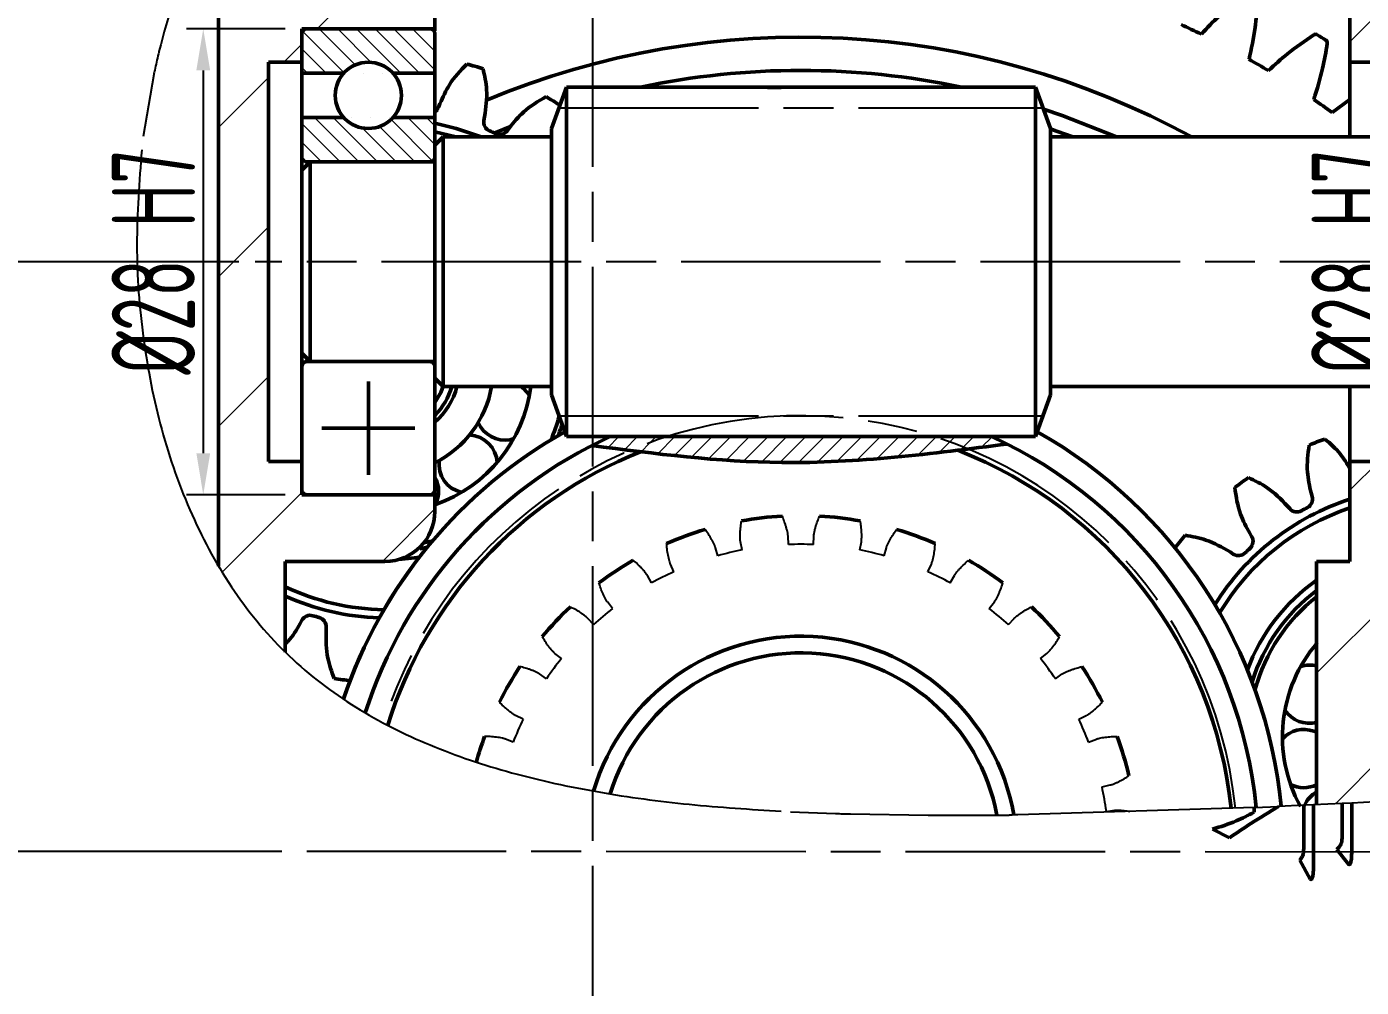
# Model space of a CAD drawing. Header units: millimetres. Extents: x 5231 to 7653, y 7068 to 7959.
# Drawn here: x 5723.5 to 5803.7, y 7235.6 to 7293.3 of the extents above; entities that cross this region are included whole.
import ezdxf

# ---------------------------------------------------------------- set-up
doc = ezdxf.new("R2010")
doc.units = ezdxf.units.MM
doc.linetypes.add('AM_ISO08W050', pattern=[18, 12, -1.5, 3, -1.5])
for name, color, linetype, lineweight in [('AM_5', 3, 'Continuous', 25), ('AM_7', 4, 'AM_ISO08W050', 25), ('AM_BOR', 7, 'Continuous', 50), ('CAXA0', 7, 'Continuous', 70), ('剖面线', 5, 'Continuous', 20)]:
    doc.layers.add(name, color=color, linetype=linetype, lineweight=lineweight)
doc.styles.add('工程字', font='gbenor.shx', dxfattribs={"width": 0.707, "bigfont": 'hztxt.shx'})
doc.dimstyles.new('AM_GB$0', dxfattribs={"dimtxt": 3.5, "dimasz": 2.5, "dimexe": 1, "dimexo": 1, "dimgap": 0.5, "dimtad": 1, "dimdsep": 46, "dimtxsty": '工程字', "dimcen": 0, "dimclrd": 256, "dimclre": 256, "dimclrt": 2, "dimadec": 0, "dimazin": 2, "dimtp": 0.1, "dimtm": 0.1, "dimtfac": 0.71, "dimtmove": 0, "dimatfit": 3, "dimfxl": 0, "dimlwd": -1, "dimlwe": -1, "dimarcsym": 0})
pattern_1 = [(45, (4778.651, 6627.198), (-4.490128, 4.490128), [])]

# ---------------------------------------------------------------- blocks, each defined once
blk = doc.blocks.new('*D31')
at = {"layer": 'AM_5', "transparency": 16777216}
for p, q in [((5736.263, 7279.184), (5704.405, 7279.184)), ((5705.405, 7276.684), (5705.405, 7246.258)), ((5736.263, 7243.758), (5704.405, 7243.758))]:
    blk.add_line(p, q, dxfattribs=at)
for points in [[(5704.989, 7276.684), (5705.822, 7276.684), (5705.405, 7279.184)], [(5704.989, 7246.258), (5705.822, 7246.258), (5705.405, 7243.758)]]:
    blk.add_solid(points, dxfattribs=at)
at = {"layer": 'Defpoints', "color": 0, "transparency": 16777216}
for p in [(5737.263, 7279.184), (5705.405, 7243.758), (5737.263, 7243.758)]:
    blk.add_point(p, dxfattribs=at)
at = {"layer": 'AM_5', "color": 2, "transparency": 16777216, "insert": (5702.405, 7261.471), "char_height": 5, "attachment_point": 5, "rotation": 90, "style": '工程字'}
blk.add_mtext('35.4', dxfattribs=at)
blk = doc.blocks.new('*D33')
at = {"layer": 'AM_5', "transparency": 16777216}
for p, q in [((5739.057, 7293.184), (5733.135, 7293.184)), ((5734.135, 7290.684), (5734.135, 7267.684)), ((5739.057, 7265.184), (5733.135, 7265.184))]:
    blk.add_line(p, q, dxfattribs=at)
for points in [[(5733.719, 7290.684), (5734.552, 7290.684), (5734.135, 7293.184)], [(5733.719, 7267.684), (5734.552, 7267.684), (5734.135, 7265.184)]]:
    blk.add_solid(points, dxfattribs=at)
at = {"layer": 'Defpoints', "color": 0, "transparency": 16777216}
for p in [(5740.057, 7293.184), (5734.135, 7265.184), (5740.057, 7265.184)]:
    blk.add_point(p, dxfattribs=at)
at = {"layer": 'AM_5', "color": 2, "transparency": 16777216, "insert": (5731.135, 7279.184), "char_height": 5, "attachment_point": 5, "rotation": 90, "style": '工程字'}
blk.add_mtext('%%c28{}{\\C2; H7}', dxfattribs=at)
blk = doc.blocks.new('*D34')
at = {"layer": 'AM_5', "transparency": 16777216}
for p, q in [((5807.057, 7293.184), (5805.248, 7293.184)), ((5806.248, 7290.684), (5806.248, 7267.684)), ((5807.057, 7265.184), (5805.248, 7265.184))]:
    blk.add_line(p, q, dxfattribs=at)
for points in [[(5805.831, 7290.684), (5806.665, 7290.684), (5806.248, 7293.184)], [(5805.831, 7267.684), (5806.665, 7267.684), (5806.248, 7265.184)]]:
    blk.add_solid(points, dxfattribs=at)
at = {"layer": 'Defpoints', "color": 0, "transparency": 16777216}
for p in [(5808.057, 7293.184), (5806.248, 7265.184), (5808.057, 7265.184)]:
    blk.add_point(p, dxfattribs=at)
at = {"layer": 'AM_5', "color": 2, "transparency": 16777216, "insert": (5803.248, 7279.184), "char_height": 5, "attachment_point": 5, "rotation": 90, "style": '工程字'}
blk.add_mtext('%%c28{}{\\C2; H7}', dxfattribs=at)
blk = doc.blocks.new('*D35')
at = {"layer": 'AM_5', "transparency": 16777216}
for p, q in [((5605.557, 7244.839), (5605.557, 7349.034)), ((5971.551, 7263.684), (5971.551, 7349.034)), ((5608.057, 7348.034), (5969.051, 7348.034))]:
    blk.add_line(p, q, dxfattribs=at)
for points in [[(5608.057, 7348.451), (5608.057, 7347.618), (5605.557, 7348.034)], [(5969.051, 7348.451), (5969.051, 7347.618), (5971.551, 7348.034)]]:
    blk.add_solid(points, dxfattribs=at)
at = {"layer": 'Defpoints', "color": 0, "transparency": 16777216}
for p in [(5971.551, 7348.034), (5971.551, 7262.684), (5605.557, 7243.839)]:
    blk.add_point(p, dxfattribs=at)
at = {"layer": 'AM_5', "color": 2, "transparency": 16777216, "insert": (5788.554, 7351.034), "char_height": 5, "attachment_point": 5, "style": '工程字'}
blk.add_mtext('366', dxfattribs=at)

msp = doc.modelspace()

# ---------------------------------------------------------------- hatches: boundary and pattern name
at = {"layer": '剖面线'}
h = msp.add_hatch(dxfattribs=at)
h.set_pattern_fill('ANSI31', color=256, scale=2, style=0)
h.set_pattern_definition(pattern_1)
edge = h.paths.add_edge_path(flags=0)
edge.add_line((5735.057, 7299.471), (5735.057, 7260.887))
edge.add_spline(control_points=[(5735.057, 7260.887), (5736.191, 7258.976), (5737.524, 7257.24), (5739.057, 7255.735)], knot_values=[0.088397, 0.088397, 0.088397, 0.088397, 0.108326, 0.108326, 0.108326, 0.108326], weights=[1, 1, 1, 1], degree=3, periodic=0)
edge.add_line((5739.057, 7255.735), (5739.057, 7261.184))
edge.add_line((5739.057, 7261.184), (5745.057, 7261.184))
edge.add_arc((5745.057, 7264.184), 3, 270, 360)
edge.add_line((5748.057, 7264.184), (5748.057, 7265.184))
edge.add_line((5748.057, 7265.184), (5740.057, 7265.184))
edge.add_line((5740.057, 7265.184), (5740.057, 7267.184))
edge.add_line((5740.057, 7267.184), (5738.057, 7267.184))
edge.add_line((5738.057, 7267.184), (5738.057, 7291.184))
edge.add_line((5738.057, 7291.184), (5740.057, 7291.184))
edge.add_line((5740.057, 7291.184), (5740.057, 7293.184))
edge.add_line((5740.057, 7293.184), (5748.057, 7293.184))
edge.add_line((5748.057, 7293.184), (5748.057, 7308.027))
edge.add_arc((5770.057, 7243.684), 68, 105, 108.8765, ccw=False)
edge.add_line((5752.458, 7309.367), (5752.724, 7308.372))
edge.add_arc((5754.656, 7308.89), 2, 195, 283.28942)
edge.add_arc((5770.057, 7243.684), 65, 76.71058, 103.28942, ccw=False)
edge.add_arc((5785.459, 7308.89), 2, 256.71058, 345)
edge.add_line((5787.391, 7308.372), (5787.657, 7309.367))
edge.add_arc((5770.057, 7243.684), 68, 51.88419, 75, ccw=False)
edge.add_line((5812.031, 7297.184), (5803.057, 7297.184))
edge.add_line((5803.057, 7297.184), (5803.057, 7291.184))
edge.add_line((5803.057, 7291.184), (5808.057, 7291.184))
edge.add_line((5808.057, 7291.184), (5808.057, 7293.184))
edge.add_line((5808.057, 7293.184), (5835.757, 7293.184))
edge.add_line((5835.757, 7293.184), (5835.757, 7294.084))
edge.add_line((5835.757, 7294.084), (5837.257, 7294.084))
edge.add_line((5837.257, 7294.084), (5837.257, 7293.184))
edge.add_line((5837.257, 7293.184), (5841.057, 7293.184))
edge.add_line((5841.057, 7293.184), (5841.057, 7297.184))
edge.add_line((5841.057, 7297.184), (5820.903, 7297.184))
edge.add_arc((5769.057, 7243.684), 74.5, 45.89951, 59.21122)
edge.add_line((5807.192, 7307.684), (5823.887, 7307.684))
edge.add_spline(control_points=[(5823.887, 7307.684), (5806.771, 7310.971), (5782.888, 7319.049), (5746.768, 7317.309), (5737.061, 7305.321), (5734.755, 7300.785)], knot_values=[0.690379, 0.690379, 0.690379, 0.690379, 0.839999, 0.930271, 0.973501, 0.973501, 0.973501, 0.973501], weights=[1, 1, 1, 1, 1, 1], degree=3, periodic=0)
edge.add_arc((5732.057, 7299.471), 3, 0, 25.9685, ccw=False)
h = msp.add_hatch(dxfattribs=at)
h.set_pattern_fill('ANSI31', color=256, scale=0.25, angle=90)
h.set_pattern_definition([(135, (4899.1292, 6894.7512), (-0.561266, -0.561266), [])])
edge = h.paths.add_edge_path()
edge.add_spline(control_points=[(5748.057, 7292.884), (5748.055, 7292.911), (5748.05, 7292.972), (5748.008, 7293.059), (5747.936, 7293.131), (5747.848, 7293.176), (5747.786, 7293.181), (5747.757, 7293.184)], knot_values=[0, 0, 0, 0, 0.173364, 0.388024, 0.602686, 0.817349, 1, 1, 1, 1], degree=3, periodic=0)
edge.add_line((5747.757, 7293.184), (5740.357, 7293.184))
edge.add_spline(control_points=[(5740.357, 7293.184), (5740.342, 7293.183), (5740.293, 7293.181), (5740.213, 7293.153), (5740.132, 7293.09), (5740.076, 7293.004), (5740.058, 7292.93), (5740.058, 7292.89), (5740.057, 7292.884)], knot_values=[0, 0, 0, 0, 0.099601, 0.314257, 0.528911, 0.743572, 0.958229, 1, 1, 1, 1], degree=3, periodic=0)
edge.add_line((5740.057, 7292.884), (5740.057, 7291.184))
edge.add_line((5740.057, 7291.184), (5740.057, 7290.517))
edge.add_line((5740.057, 7290.517), (5742.58, 7290.517))
edge.add_arc((5744.057, 7289.184), 1.99, 42.06856, 137.93144, ccw=False)
edge.add_line((5745.535, 7290.517), (5748.057, 7290.517))
edge.add_line((5748.057, 7290.517), (5748.057, 7292.884))
edge = h.paths.add_edge_path()
edge.add_line((5748.057, 7287.85), (5745.535, 7287.85))
edge.add_arc((5744.057, 7289.184), 1.99, 222.06856, 317.93144, ccw=False)
edge.add_line((5742.58, 7287.85), (5740.057, 7287.85))
edge.add_line((5740.057, 7287.85), (5740.057, 7285.484))
edge.add_spline(control_points=[(5740.057, 7285.484), (5740.059, 7285.461), (5740.063, 7285.406), (5740.099, 7285.321), (5740.167, 7285.245), (5740.256, 7285.194), (5740.324, 7285.187), (5740.357, 7285.184)], knot_values=[0, 0, 0, 0, 0.14166, 0.356349, 0.571042, 0.785732, 1, 1, 1, 1], degree=3, periodic=0)
edge.add_line((5740.357, 7285.184), (5747.757, 7285.184))
edge.add_spline(control_points=[(5747.757, 7285.184), (5747.768, 7285.184), (5747.812, 7285.185), (5747.889, 7285.208), (5747.973, 7285.266), (5748.032, 7285.35), (5748.055, 7285.427), (5748.057, 7285.472), (5748.057, 7285.484)], knot_values=[0, 0, 0, 0, 0.067689, 0.282335, 0.496981, 0.711638, 0.926291, 1, 1, 1, 1], degree=3, periodic=0)
edge.add_line((5748.057, 7285.484), (5748.057, 7287.85))
h = msp.add_hatch(dxfattribs=at)
h.set_pattern_fill('ANSI31', color=256, scale=0.25)
h.set_pattern_definition([(45, (4899.1292, 6894.7512), (-0.561266, 0.561266), [])])
edge = h.paths.add_edge_path()
edge.add_spline(control_points=[(5760.414, 7267.771), (5763.246, 7267.431), (5769.599, 7266.809), (5775.957, 7267.43), (5779.482, 7267.858)], knot_values=[2.945489, 2.945489, 2.945489, 2.945489, 11.47445, 22.081767, 22.081767, 22.081767, 22.081767], degree=3, periodic=0)
edge.add_spline(control_points=[(5779.482, 7267.858), (5779.69, 7267.883), (5779.898, 7267.908), (5780.106, 7267.934)], knot_values=[22.081767, 22.081767, 22.081767, 22.081767, 22.708207, 22.708207, 22.708207, 22.708207], degree=3, periodic=0)
edge.add_arc((5770.057, 7243.684), 26.25, 67.49235, 72.24637)
edge.add_line((5778.062, 7268.684), (5762.053, 7268.684))
edge.add_arc((5770.057, 7243.684), 26.25, 107.75363, 113.00394)
edge.add_spline(control_points=[(5759.799, 7267.846), (5760.004, 7267.821), (5760.209, 7267.796), (5760.414, 7267.771)], knot_values=[2.327716, 2.327716, 2.327716, 2.327716, 2.945489, 2.945489, 2.945489, 2.945489], degree=3, periodic=0)
edge = h.paths.add_edge_path()
edge.add_line((5762.053, 7268.684), (5758.601, 7268.684))
edge.add_arc((5770.057, 7243.684), 27.5, 114.62056, 117.21505)
edge.add_spline(control_points=[(5757.481, 7268.139), (5758.254, 7268.04), (5759.026, 7267.941), (5759.799, 7267.846)], knot_values=[0, 0, 0, 0, 2.327716, 2.327716, 2.327716, 2.327716], degree=3, periodic=0)
edge.add_arc((5770.057, 7243.684), 26.25, 107.75363, 113.00394, ccw=False)
edge = h.paths.add_edge_path()
edge.add_line((5781.514, 7268.684), (5778.062, 7268.684))
edge.add_arc((5770.057, 7243.684), 26.25, 67.49235, 72.24637, ccw=False)
edge.add_spline(control_points=[(5780.106, 7267.934), (5780.888, 7268.031), (5781.671, 7268.131), (5782.453, 7268.232)], knot_values=[22.708207, 22.708207, 22.708207, 22.708207, 25.06258, 25.06258, 25.06258, 25.06258], degree=3, periodic=0)
edge.add_arc((5770.057, 7243.684), 27.5, 63.20831, 65.37944)
h = msp.add_hatch(dxfattribs=at)
h.set_pattern_fill('ANSI31', color=256, scale=2, style=0)
h.set_pattern_definition(pattern_1)
edge = h.paths.add_edge_path(flags=0)
edge.add_arc((5769.057, 7243.684), 74.5, 4.70422, 14.88509)
edge.add_line((5841.057, 7262.821), (5841.057, 7265.184))
edge.add_line((5841.057, 7265.184), (5837.257, 7265.184))
edge.add_line((5837.257, 7265.184), (5837.257, 7264.284))
edge.add_line((5837.257, 7264.284), (5835.757, 7264.284))
edge.add_line((5835.757, 7264.284), (5835.757, 7265.184))
edge.add_line((5835.757, 7265.184), (5808.057, 7265.184))
edge.add_line((5808.057, 7265.184), (5808.057, 7267.184))
edge.add_line((5808.057, 7267.184), (5803.057, 7267.184))
edge.add_line((5803.057, 7267.184), (5803.057, 7261.184))
edge.add_line((5803.057, 7261.184), (5801.057, 7261.184))
edge.add_line((5801.057, 7261.184), (5801.057, 7246.565))
edge.add_spline(control_points=[(5801.057, 7246.565), (5802.388, 7246.627), (5803.72, 7246.69), (5805.057, 7246.751)], knot_values=[0.294277, 0.294277, 0.294277, 0.294277, 0.306249, 0.306249, 0.306249, 0.306249], weights=[1, 1, 1, 1], degree=3, periodic=0)
edge.add_line((5805.057, 7246.751), (5805.057, 7254.184))
edge.add_arc((5808.057, 7254.184), 3, 90, 180, ccw=False)
edge.add_line((5808.057, 7257.184), (5835.857, 7257.184))
edge.add_arc((5835.857, 7254.184), 3, 7.63786, 90, ccw=False)
edge.add_arc((5757.557, 7243.684), 82, 3.55956, 7.63786, ccw=False)
edge.add_spline(control_points=[(5839.399, 7248.775), (5840.733, 7249.053), (5842.038, 7249.388), (5843.307, 7249.794)], knot_values=[0.405149, 0.405149, 0.405149, 0.405149, 0.417133, 0.417133, 0.417133, 0.417133], weights=[1, 1, 1, 1], degree=3, periodic=0)

# ---------------------------------------------------------------- linework, layer by layer
at = {"layer": 'AM_5'}
for p, q in [((5731.159, 7290.433), (5730.53, 7286.703)), ((5797.297, 7246.393), (5783.101, 7245.947)), ((5797.297, 7246.393), (5798.781, 7246.46)), ((5800.292, 7246.529), (5798.781, 7246.46)), ((5800.867, 7246.556), (5800.292, 7246.529)), ((5802.59, 7246.637), (5800.867, 7246.556)), ((5803.164, 7246.663), (5802.59, 7246.637)), ((5804.569, 7246.729), (5803.164, 7246.663)), ((5769.441, 7246.138), (5772.144, 7246.031)), ((5773.045, 7246.005), (5777.699, 7245.929)), ((5778.291, 7245.926), (5782.569, 7245.94))]:
    msp.add_line(p, q, dxfattribs=at)
for points, knots in [([(5733.546, 7298.168), (5732.773, 7296.076), (5731.983, 7293.938), (5731.451, 7291.727), (5731.439, 7291.679)], [0, 0, 0, 0, 0.978248, 1, 1, 1, 1]), ([(5731.439, 7291.679), (5731.361, 7291.342), (5731.258, 7290.902), (5731.177, 7290.523), (5731.159, 7290.433)], [0, 0, 0, 0, 0.765389, 1, 1, 1, 1]), ([(5730.435, 7285.909), (5730.291, 7284.006), (5730.004, 7280.217), (5730.431, 7274.568), (5731.503, 7269.106), (5733.302, 7263.976), (5735.843, 7259.337), (5739.159, 7255.37), (5743.212, 7252.298), (5747.773, 7250.017), (5752.702, 7248.376), (5757.933, 7247.251), (5763.353, 7246.521), (5767.023, 7246.285), (5768.866, 7246.167)], [0, 0, 0, 0, 0.088897, 0.176963, 0.263153, 0.347791, 0.429404, 0.508517, 0.586968, 0.66475, 0.745281, 0.828568, 0.91388, 1, 1, 1, 1]), ([(5772.144, 7246.031), (5772.212, 7246.029), (5772.391, 7246.023), (5772.715, 7246.014), (5772.95, 7246.007), (5773.045, 7246.005)], [0, 0, 0, 0, 0.2643132, 0.7040079, 1, 1, 1, 1]), ([(5777.699, 7245.929), (5777.855, 7245.928), (5778.063, 7245.927), (5778.245, 7245.926), (5778.291, 7245.926)], [0, 0, 0, 0, 0.748609, 1, 1, 1, 1]), ([(5783.101, 7245.947), (5782.977, 7245.945), (5782.788, 7245.943), (5782.625, 7245.941), (5782.569, 7245.94)], [0, 0, 0, 0, 0.658902, 1, 1, 1, 1])]:
    msp.add_open_spline(points, degree=3, knots=knots, dxfattribs=at)
at = {"layer": 'AM_7'}
for p, q in [((5757.557, 7140.89), (5757.557, 7346.478)), ((5755.512, 7288.434), (5784.603, 7288.434)), ((5864.851, 7279.184), (5737.263, 7279.184)), ((5755.512, 7269.934), (5784.603, 7269.934)), ((5860.351, 7243.682), (5602.763, 7243.84))]:
    msp.add_line(p, q, dxfattribs=at)
msp.add_arc((5770.057, 7243.684), 26.25, 5.84634, 162.77216, dxfattribs=at)
at = {"layer": 'AM_BOR'}
for p, q in [((5748.057, 7308.027), (5748.057, 7293.184)), ((5735.057, 7299.471), (5735.057, 7260.887)), ((5803.057, 7297.184), (5803.057, 7291.184)), ((5748.057, 7293.184), (5740.057, 7293.184)), ((5740.057, 7293.184), (5740.057, 7291.184)), ((5740.057, 7292.884), (5740.057, 7290.517)), ((5747.757, 7293.184), (5740.357, 7293.184)), ((5748.057, 7293.184), (5748.057, 7293.054)), ((5748.057, 7290.517), (5748.057, 7292.884)), ((5740.057, 7291.184), (5738.057, 7291.184)), ((5738.057, 7291.184), (5738.057, 7267.184)), ((5808.057, 7291.184), (5803.057, 7291.184)), ((5803.057, 7286.684), (5803.057, 7291.184)), ((5740.057, 7290.517), (5742.58, 7290.517)), ((5740.057, 7287.85), (5740.057, 7290.517)), ((5745.535, 7290.517), (5748.057, 7290.517)), ((5748.057, 7287.85), (5748.057, 7290.517)), ((5755.057, 7287.184), (5755.967, 7289.684)), ((5784.148, 7289.684), (5755.967, 7289.684)), ((5755.967, 7289.684), (5755.967, 7268.684)), ((5785.057, 7287.184), (5784.148, 7289.684)), ((5784.148, 7289.684), (5784.148, 7268.684)), ((5803.057, 7288.943), (5801.991, 7288.156)), ((5748.361, 7288.679), (5748.282, 7288.47)), ((5784.629, 7288.361), (5785.758, 7287.984)), ((5785.758, 7287.984), (5789.031, 7286.684)), ((5742.58, 7287.85), (5740.057, 7287.85)), ((5740.057, 7287.85), (5740.057, 7285.484)), ((5748.057, 7287.85), (5745.535, 7287.85)), ((5748.057, 7285.484), (5748.057, 7287.85)), ((5751.003, 7287.684), (5751.048, 7287.903)), ((5751.626, 7286.919), (5752.596, 7287.317)), ((5752.535, 7287.243), (5752.403, 7287.062)), ((5755.057, 7287.184), (5755.057, 7271.184)), ((5785.057, 7287.184), (5785.057, 7271.184)), ((5785.424, 7287.041), (5785.057, 7287.167)), ((5749.324, 7286.684), (5748.057, 7286.996)), ((5748.557, 7286.684), (5748.057, 7286.184)), ((5755.057, 7286.684), (5748.557, 7286.684)), ((5748.557, 7286.684), (5748.557, 7279.184)), ((5807.557, 7286.684), (5785.057, 7286.684)), ((5786.398, 7286.684), (5785.424, 7287.041)), ((5748.057, 7279.184), (5748.057, 7286.184)), ((5740.057, 7284.684), (5740.057, 7285.484)), ((5740.557, 7285.184), (5740.057, 7284.684)), ((5740.357, 7285.184), (5747.757, 7285.184)), ((5748.057, 7285.184), (5740.557, 7285.184)), ((5740.557, 7285.184), (5740.557, 7279.184)), ((5740.057, 7284.684), (5740.057, 7273.684)), ((5740.057, 7279.184), (5740.057, 7284.684)), ((5740.057, 7273.684), (5740.057, 7279.184)), ((5740.557, 7279.184), (5740.557, 7273.184)), ((5748.057, 7272.184), (5748.057, 7279.184)), ((5748.557, 7279.184), (5748.557, 7271.684)), ((5740.057, 7272.884), (5740.057, 7273.684)), ((5740.057, 7273.684), (5740.557, 7273.184)), ((5740.057, 7272.884), (5740.057, 7270.517)), ((5740.357, 7273.296), (5740.357, 7273.184)), ((5747.757, 7273.184), (5740.357, 7273.184)), ((5740.557, 7273.184), (5748.057, 7273.184)), ((5748.057, 7270.517), (5748.057, 7272.884)), ((5744.057, 7271.984), (5744.057, 7266.384)), ((5748.057, 7272.184), (5748.557, 7271.684)), ((5748.557, 7271.684), (5755.057, 7271.684)), ((5755.057, 7271.184), (5755.967, 7268.684)), ((5785.057, 7271.184), (5784.148, 7268.684)), ((5785.057, 7271.684), (5807.557, 7271.684)), ((5803.057, 7267.184), (5803.057, 7271.684)), ((5740.057, 7267.85), (5740.057, 7270.517)), ((5748.057, 7267.85), (5748.057, 7270.517)), ((5751.234, 7270.778), (5751.117, 7270.455)), ((5741.257, 7269.184), (5746.857, 7269.184)), ((5784.148, 7268.684), (5755.967, 7268.684)), ((5752.58, 7268.495), (5752.768, 7268.539)), ((5738.057, 7267.184), (5740.057, 7267.184)), ((5740.057, 7267.85), (5740.057, 7265.484)), ((5740.057, 7267.184), (5740.057, 7265.184)), ((5748.057, 7265.484), (5748.057, 7267.85)), ((5803.057, 7267.184), (5808.057, 7267.184)), ((5803.057, 7267.184), (5803.057, 7261.184)), ((5740.057, 7265.184), (5748.057, 7265.184)), ((5740.357, 7265.184), (5747.757, 7265.184)), ((5748.057, 7265.33), (5748.057, 7265.184)), ((5748.057, 7265.184), (5748.057, 7264.184)), ((5800.726, 7265.292), (5800.787, 7265.077)), ((5799.438, 7264.352), (5799.292, 7264.522)), ((5747.39, 7262.297), (5747.924, 7262.422)), ((5797.031, 7262.876), (5797.148, 7262.685)), ((5747.603, 7262.036), (5747.146, 7261.945)), ((5796.045, 7261.623), (5795.858, 7261.747)), ((5745.057, 7261.184), (5739.057, 7261.184)), ((5739.057, 7255.735), (5739.057, 7261.184)), ((5803.057, 7261.184), (5801.057, 7261.184)), ((5801.057, 7261.184), (5801.057, 7246.565)), ((5739.95, 7257.448), (5740.057, 7257.644)), ((5741.528, 7257.219), (5741.513, 7256.996)), ((5801.057, 7250.904), (5800.881, 7250.979)), ((5797.293, 7246.109), (5797.297, 7246.393)), ((5800.292, 7244.13), (5800.292, 7246.529)), ((5800.867, 7246.556), (5800.867, 7243.173)), ((5802.59, 7244.96), (5802.59, 7246.637)), ((5803.164, 7246.663), (5803.164, 7243.875)), ((5795.825, 7244.577), (5794.803, 7245.088)), ((5802.973, 7242.982), (5802.271, 7243.875)), ((5800.675, 7242.088), (5800.037, 7243.237))]:
    msp.add_line(p, q, dxfattribs=at)
at = {"layer": 'AM_BOR', "flags": 128}
for points in [[(5770.833, 7289.677), (5769.668, 7289.682), (5768.06, 7289.64)], [(5750.842, 7286.684), (5749.337, 7287.2), (5748.057, 7287.505)], [(5748.057, 7270.722), (5748.409, 7271.326), (5748.559, 7271.714)], [(5753.741, 7271.173), (5753.404, 7271.554), (5753.23, 7271.684)], [(5747.124, 7261.434), (5746.832, 7261.389), (5745.861, 7261.293)]]:
    msp.add_lwpolyline(points, dxfattribs=at)
at = {"layer": 'AM_BOR'}
msp.add_circle((5744.057, 7289.184), 1.99, dxfattribs=at)
for centre, radius, start, end in [((5757.557, 7243.684), 90, 98.95921, 171.04079), ((5757.557, 7243.684), 89, 98.95921, 171.04079), ((5757.557, 7243.684), 84.295, 53.19993, 3.82866), ((5757.557, 7243.684), 83.295, 54.84184, 3.70205), ((5757.557, 7243.684), 81.085, 59.10371, 185.01442), ((5757.557, 7243.684), 80.793, 59.74822, 185.01442), ((5757.557, 7243.684), 77.125, 70.29735, 185.25574), ((5757.557, 7243.684), 76.418, 73.10155, 185.25574), ((5770.057, 7243.684), 54.75, 63.91976, 65.33214), ((5800.988, 7292.659), 0.2, 57.72546, 123.2788), ((5770.057, 7243.684), 58.125, 57.12645, 57.72546), ((5770.057, 7243.684), 49, 61.34811, 112.68605), ((5801.498, 7292.333), 0.2, 351.5731, 57.12645), ((5770.057, 7243.684), 54.75, 59.11976, 60.53214), ((5745.224, 7272.776), 18.9, 72.35007, 75.43239), ((5770.057, 7243.684), 47, 78.15933, 101.84097), ((5745.224, 7272.776), 18.9, 56.80856, 59.78022), ((5770.057, 7243.684), 54.75, 54.31976, 55.73214), ((5747.749, 7288.671), 0.57, 302.79901, 339.2728), ((5751.562, 7287.57), 0.57, 168.50967, 246.80981), ((5745.224, 7272.776), 15.525, 65.32114, 66.80915), ((5751.944, 7287.4), 0.57, 245.32048, 323.62062), ((5745.224, 7272.776), 6.333, 296.58154, 350.07168), ((5745.224, 7272.776), 4, 315.11266, 344.16074), ((5745.224, 7272.776), 4, 315.11266, 344.16074), ((5745.224, 7272.776), 4.3, 311.22867, 345.29175), ((5745.224, 7272.776), 8.667, 289.34272, 352.7631), ((5752.274, 7270.218), 1.75, 203.0521, 280.06284), ((5745.224, 7272.776), 10.7, 336.35022, 344.36558), ((5770.057, 7243.684), 29, 119.30674, 161.46523), ((5770.057, 7243.684), 29, 119.30674, 161.43279), ((5770.057, 7243.684), 27.5, 114.62056, 162.22024), ((5750.051, 7267.036), 1.75, 2.82895, 87.07357), ((5745.224, 7272.776), 11, 338.47641, 342.24022), ((5770.057, 7243.684), 27.5, 5.66573, 65.37944), ((5770.057, 7243.684), 29, 5.50615, 60.69327), ((5807.669, 7250.645), 18.9, 108.87181, 111.95413), ((5770.057, 7243.626), 26, 111.77037, 162.75885), ((5750.051, 7267.036), 1.75, 173.0521, 257.06548), ((5770.057, 7243.626), 26, 6.01345, 68.74799), ((5746.534, 7265.391), 1.75, 333.0602, 29.47341), ((5807.669, 7250.645), 18.9, 124.52398, 127.60631), ((5807.669, 7250.645), 15, 107.90371, 148.06209), ((5800.238, 7264.922), 0.57, 297.49439, 15.79454), ((5745.057, 7264.184), 3, 270, 0), ((5770.057, 7243.684), 20.25, 93.17909, 100.15424), ((5770.057, 7243.684), 20.25, 79.84576, 86.82091), ((5807.669, 7250.645), 14.5, 108.54316, 149.10509), ((5799.87, 7264.724), 0.57, 220.68358, 298.98372), ((5807.669, 7250.645), 15.525, 117.49505, 118.98306), ((5770.057, 7243.684), 20.25, 106.51242, 113.48758), ((5770.057, 7243.684), 20.25, 66.51242, 73.48758), ((5807.669, 7250.645), 18.9, 140.17615, 143.25848), ((5796.662, 7262.388), 0.57, 313.14657, 31.44671), ((5796.361, 7262.098), 0.57, 236.33575, 314.6359), ((5807.669, 7250.645), 15.525, 133.14723, 134.63523), ((5770.057, 7243.684), 20.25, 119.84576, 126.82091), ((5770.057, 7243.684), 20.25, 53.17909, 60.15424), ((5807.669, 7250.645), 11.5, 125.09216, 159.51319), ((5745.224, 7272.776), 14.5, 244.83398, 269.10509), ((5745.224, 7272.776), 15, 245.72807, 268.06209), ((5807.669, 7250.645), 11, 126.94333, 162.49442), ((5807.669, 7250.645), 10.7, 128.1612, 164.62061), ((5770.057, 7243.684), 20.25, 133.17909, 140.15424), ((5770.057, 7243.684), 20.25, 39.84576, 46.82091), ((5740.557, 7257.372), 0.57, 73.14657, 151.44671), ((5745.224, 7272.776), 15.525, 253.14723, 254.63523), ((5740.959, 7257.256), 0.57, 356.33575, 74.6359), ((5770.057, 7243.684), 13, 10.01145, 163.47097), ((5807.669, 7250.645), 8.667, 139.34272, 208.84927), ((5770.057, 7243.684), 12, 10.82688, 162.90505), ((5770.057, 7243.684), 20.25, 146.51242, 153.48758), ((5770.057, 7243.684), 20.25, 26.51242, 33.48758), ((5800.618, 7253.202), 1.75, 75.46397, 107.06548), ((5745.224, 7272.776), 18.9, 260.17615, 263.25848), ((5800.618, 7253.202), 1.75, 213.0602, 284.53603), ((5800.284, 7249.334), 1.75, 70.06284, 137.06548), ((5770.057, 7243.684), 20.25, 159.84576, 164.42566), ((5770.057, 7243.684), 20.25, 13.17909, 20.15424), ((5800.284, 7249.334), 1.75, 243.0602, 296.22616), ((5801.929, 7245.817), 1.75, 119.8576, 156.69501), ((5757.557, 7243.684), 81.683, 184.97715, 265.02285), ((5757.557, 7243.684), 81.683, 274.97715, 355.02285)]:
    msp.add_arc(centre, radius, start, end, dxfattribs=at)
for points, knots in [([(5796.658, 7295.233), (5796.157, 7294.82), (5795.262, 7294.083), (5794.474, 7293.233), (5794.127, 7292.859)], [0, 0, 0, 0, 0.559983, 1, 1, 1, 1]), ([(5796.991, 7291.351), (5797.13, 7291.985), (5797.379, 7293.117), (5797.475, 7294.273), (5797.517, 7294.781)], [0, 0, 0, 0, 0.559957, 1, 1, 1, 1]), ([(5740.057, 7292.884), (5740.058, 7292.89), (5740.058, 7292.93), (5740.076, 7293.004), (5740.132, 7293.09), (5740.213, 7293.153), (5740.293, 7293.181), (5740.342, 7293.183), (5740.357, 7293.184)], [0, 0, 0, 0, 0.041771, 0.256428, 0.471089, 0.685743, 0.900399, 1, 1, 1, 1]), ([(5747.757, 7293.184), (5747.786, 7293.181), (5747.848, 7293.176), (5747.936, 7293.131), (5748.008, 7293.059), (5748.05, 7292.972), (5748.055, 7292.911), (5748.057, 7292.884)], [0, 0, 0, 0, 0.182651, 0.397314, 0.611976, 0.826636, 1, 1, 1, 1]), ([(5800.878, 7292.826), (5800.345, 7292.457), (5799.391, 7291.797), (5798.535, 7291.016), (5798.158, 7290.672)], [0, 0, 0, 0, 0.559983, 1, 1, 1, 1]), ([(5800.885, 7288.93), (5801.077, 7289.55), (5801.42, 7290.658), (5801.612, 7291.801), (5801.696, 7292.304)], [0, 0, 0, 0, 0.5599575, 1, 1, 1, 1]), ([(5749.977, 7291.068), (5749.599, 7290.672), (5748.923, 7289.966), (5748.533, 7289.072), (5748.361, 7288.679)], [0, 0, 0, 0, 0.559844, 1, 1, 1, 1]), ([(5751.048, 7287.903), (5751.122, 7288.445), (5751.254, 7289.414), (5751.046, 7290.366), (5750.954, 7290.786)], [0, 0, 0, 0, 0.559696, 1, 1, 1, 1]), ([(5754.736, 7289.107), (5754.265, 7288.828), (5753.424, 7288.331), (5752.807, 7287.575), (5752.535, 7287.243)], [0, 0, 0, 0, 0.559845, 1, 1, 1, 1]), ([(5740.357, 7285.184), (5740.324, 7285.187), (5740.256, 7285.194), (5740.167, 7285.245), (5740.099, 7285.321), (5740.063, 7285.406), (5740.059, 7285.461), (5740.057, 7285.484)], [0, 0, 0, 0, 0.214268, 0.428958, 0.643651, 0.85834, 1, 1, 1, 1]), ([(5748.057, 7285.484), (5748.057, 7285.472), (5748.055, 7285.427), (5748.032, 7285.35), (5747.973, 7285.266), (5747.889, 7285.208), (5747.812, 7285.185), (5747.768, 7285.184), (5747.757, 7285.184)], [0, 0, 0, 0, 0.073709, 0.288362, 0.503019, 0.717665, 0.932311, 1, 1, 1, 1]), ([(5740.057, 7272.884), (5740.058, 7272.895), (5740.06, 7272.94), (5740.083, 7273.018), (5740.142, 7273.101), (5740.226, 7273.16), (5740.303, 7273.182), (5740.347, 7273.183), (5740.357, 7273.184)], [0, 0, 0, 0, 0.0737087, 0.2883646, 0.5030151, 0.7176681, 0.932312, 1, 1, 1, 1]), ([(5747.757, 7273.184), (5747.791, 7273.181), (5747.859, 7273.174), (5747.948, 7273.122), (5748.016, 7273.046), (5748.052, 7272.962), (5748.056, 7272.906), (5748.057, 7272.884)], [0, 0, 0, 0, 0.214269, 0.428956, 0.643646, 0.858339, 1, 1, 1, 1]), ([(5800.603, 7268.174), (5800.534, 7267.631), (5800.411, 7266.661), (5800.63, 7265.711), (5800.726, 7265.292)], [0, 0, 0, 0, 0.559845, 1, 1, 1, 1]), ([(5803.057, 7266.722), (5802.878, 7267.04), (5802.488, 7267.733), (5801.883, 7268.249), (5801.556, 7268.529)], [0, 0, 0, 0, 0.459388, 1, 1, 1, 1]), ([(5740.357, 7265.184), (5740.329, 7265.186), (5740.267, 7265.191), (5740.179, 7265.236), (5740.107, 7265.309), (5740.065, 7265.396), (5740.06, 7265.457), (5740.057, 7265.484)], [0, 0, 0, 0, 0.18265, 0.397311, 0.611975, 0.826637, 1, 1, 1, 1]), ([(5748.057, 7265.484), (5748.057, 7265.477), (5748.057, 7265.437), (5748.039, 7265.364), (5747.983, 7265.278), (5747.902, 7265.215), (5747.822, 7265.187), (5747.773, 7265.185), (5747.757, 7265.184)], [0, 0, 0, 0, 0.041775, 0.256432, 0.471088, 0.685743, 0.900399, 1, 1, 1, 1]), ([(5796.135, 7265.618), (5796.216, 7265.076), (5796.359, 7264.109), (5796.826, 7263.253), (5797.031, 7262.876)], [0, 0, 0, 0, 0.559845, 1, 1, 1, 1]), ([(5799.292, 7264.522), (5798.909, 7264.913), (5798.225, 7265.612), (5797.345, 7266.031), (5796.957, 7266.216)], [0, 0, 0, 0, 0.5596951, 1, 1, 1, 1]), ([(5795.858, 7261.747), (5795.384, 7262.021), (5794.537, 7262.509), (5793.576, 7262.675), (5793.153, 7262.749)], [0, 0, 0, 0, 0.5596959, 1, 1, 1, 1]), ([(5739.057, 7256.237), (5739.116, 7256.288), (5739.495, 7256.62), (5739.741, 7257.068), (5739.95, 7257.448)], [0, 0, 0, 0, 0.153028, 1, 1, 1, 1]), ([(5741.513, 7256.996), (5741.514, 7256.449), (5741.514, 7255.471), (5741.851, 7254.556), (5741.999, 7254.153)], [0, 0, 0, 0, 0.559695, 1, 1, 1, 1]), ([(5798.781, 7246.46), (5798.22, 7246.122), (5797.219, 7245.519), (5796.25, 7244.865), (5795.825, 7244.577)], [0, 0, 0, 0, 0.560131, 1, 1, 1, 1]), ([(5794.803, 7245.088), (5795.284, 7245.239), (5796.143, 7245.51), (5796.941, 7245.926), (5797.293, 7246.109)], [0, 0, 0, 0, 0.559468, 1, 1, 1, 1]), ([(5802.271, 7243.875), (5802.351, 7243.953), (5802.512, 7244.108), (5802.606, 7244.505), (5802.596, 7244.787), (5802.59, 7244.96)], [0, 0, 0, 0, 0.278439, 0.558802, 1, 1, 1, 1]), ([(5800.037, 7243.237), (5800.096, 7243.305), (5800.214, 7243.442), (5800.279, 7243.762), (5800.287, 7243.991), (5800.292, 7244.13)], [0, 0, 0, 0, 0.278373, 0.558839, 1, 1, 1, 1]), ([(5803.164, 7243.875), (5803.167, 7243.627), (5803.169, 7243.337), (5803.093, 7243.042), (5803.059, 7242.99), (5803.034, 7242.969), (5803.001, 7242.966), (5802.982, 7242.976), (5802.973, 7242.982)], [0, 0, 0, 0, 0.749014, 0.873981, 0.905499, 0.937861, 0.967482, 1, 1, 1, 1]), ([(5800.867, 7243.173), (5800.871, 7242.878), (5800.877, 7242.541), (5800.798, 7242.199), (5800.774, 7242.129), (5800.752, 7242.096), (5800.729, 7242.078), (5800.704, 7242.074), (5800.687, 7242.082), (5800.675, 7242.088)], [0, 0, 0, 0, 0.748872, 0.853745, 0.894502, 0.937761, 0.953338, 0.96768, 1, 1, 1, 1])]:
    msp.add_open_spline(points, degree=3, knots=knots, dxfattribs=at)
msp.add_spline([(5757.481, 7268.139), (5768.91, 7267.123), (5782.453, 7268.232)], degree=3, dxfattribs=at)
at = {"layer": 'CAXA0', "linetype": 'Continuous', "lineweight": 25}
for p, q in [((5766.52, 7261.868), (5766.424, 7262.362)), ((5769.306, 7262.193), (5769.286, 7262.697)), ((5770.809, 7262.193), (5770.829, 7262.697)), ((5773.595, 7261.868), (5773.691, 7262.362)), ((5765.058, 7261.521), (5764.922, 7262.006)), ((5775.057, 7261.521), (5775.193, 7262.006)), ((5762.422, 7260.562), (5762.214, 7261.021)), ((5777.693, 7260.562), (5777.901, 7261.021)), ((5761.079, 7259.887), (5760.835, 7260.328)), ((5779.036, 7259.887), (5779.28, 7260.328)), ((5758.735, 7258.346), (5758.427, 7258.745)), ((5781.38, 7258.346), (5781.688, 7258.745)), ((5757.584, 7257.38), (5757.245, 7257.752)), ((5782.531, 7257.38), (5782.87, 7257.752)), ((5755.659, 7255.34), (5755.268, 7255.657)), ((5784.456, 7255.34), (5784.847, 7255.657)), ((5754.762, 7254.134), (5754.346, 7254.418)), ((5785.353, 7254.134), (5785.769, 7254.418)), ((5753.359, 7251.705), (5752.905, 7251.923)), ((5786.756, 7251.705), (5787.21, 7251.923)), ((5752.764, 7250.325), (5752.294, 7250.506)), ((5787.351, 7250.325), (5787.821, 7250.506)), ((5788.156, 7247.638), (5788.648, 7247.746)), ((5788.417, 7246.158), (5788.916, 7246.225))]:
    msp.add_line(p, q, dxfattribs=at)
for start, end in [(101.00843, 105.65823), (87.6751, 92.3249), (74.34177, 78.99157), (114.34177, 118.99157), (61.00843, 65.65823), (127.6751, 132.3249), (47.6751, 52.3249), (141.00843, 145.65823), (34.34177, 38.99157), (154.34177, 158.99157), (21.00843, 25.65823), (7.6751, 12.3249)]:
    msp.add_arc((5770.057, 7243.684), 18.525, start, end, dxfattribs=at)
for points, knots in [([(5769.286, 7262.697), (5769.286, 7262.697), (5769.282, 7262.748), (5769.275, 7262.797), (5769.257, 7262.909), (5769.225, 7263.053), (5769.178, 7263.232), (5769.105, 7263.469), (5769.022, 7263.693), (5768.955, 7263.856), (5768.934, 7263.903)], [0, 0, 0, 0, 0.044947, 0.090004, 0.180432, 0.362546, 0.546364, 0.73188, 1.10795, 1.261335, 1.261335, 1.261335, 1.261335]), ([(5770.829, 7262.697), (5770.829, 7262.697), (5770.833, 7262.748), (5770.84, 7262.797), (5770.858, 7262.909), (5770.89, 7263.053), (5770.937, 7263.232), (5771.01, 7263.469), (5771.093, 7263.693), (5771.16, 7263.856), (5771.181, 7263.903)], [0, 0, 0, 0, 0.044947, 0.090004, 0.180432, 0.362546, 0.546364, 0.73188, 1.10795, 1.261335, 1.261335, 1.261335, 1.261335]), ([(5764.922, 7262.006), (5764.922, 7262.006), (5764.906, 7262.056), (5764.888, 7262.102), (5764.845, 7262.206), (5764.781, 7262.339), (5764.694, 7262.502), (5764.568, 7262.716), (5764.436, 7262.915), (5764.332, 7263.058), (5764.302, 7263.099)], [0, 0, 0, 0, 0.044947, 0.090004, 0.180432, 0.362546, 0.546364, 0.73188, 1.10795, 1.261335, 1.261335, 1.261335, 1.261335]), ([(5766.424, 7262.362), (5766.424, 7262.362), (5766.416, 7262.413), (5766.411, 7262.463), (5766.403, 7262.575), (5766.4, 7262.723), (5766.405, 7262.908), (5766.422, 7263.155), (5766.45, 7263.392), (5766.479, 7263.566), (5766.487, 7263.617)], [0, 0, 0, 0, 0.044947, 0.090004, 0.180432, 0.362546, 0.546364, 0.73188, 1.10795, 1.261335, 1.261335, 1.261335, 1.261335]), ([(5773.691, 7262.362), (5773.691, 7262.362), (5773.699, 7262.413), (5773.704, 7262.463), (5773.712, 7262.575), (5773.715, 7262.723), (5773.71, 7262.908), (5773.693, 7263.155), (5773.665, 7263.392), (5773.636, 7263.566), (5773.628, 7263.617)], [0, 0, 0, 0, 0.044947, 0.090004, 0.180432, 0.362546, 0.546364, 0.73188, 1.10795, 1.261335, 1.261335, 1.261335, 1.261335]), ([(5775.193, 7262.006), (5775.193, 7262.006), (5775.209, 7262.056), (5775.227, 7262.102), (5775.27, 7262.206), (5775.334, 7262.339), (5775.421, 7262.502), (5775.547, 7262.716), (5775.679, 7262.915), (5775.783, 7263.058), (5775.813, 7263.099)], [0, 0, 0, 0, 0.044947, 0.090004, 0.180432, 0.362546, 0.546364, 0.73188, 1.10795, 1.261335, 1.261335, 1.261335, 1.261335]), ([(5762.214, 7261.021), (5762.214, 7261.021), (5762.195, 7261.069), (5762.179, 7261.116), (5762.145, 7261.223), (5762.108, 7261.367), (5762.07, 7261.548), (5762.029, 7261.792), (5762.002, 7262.029), (5761.99, 7262.205), (5761.987, 7262.256)], [0, 0, 0, 0, 0.044947, 0.090004, 0.180432, 0.362546, 0.546364, 0.73188, 1.10795, 1.261335, 1.261335, 1.261335, 1.261335]), ([(5777.901, 7261.021), (5777.901, 7261.021), (5777.92, 7261.069), (5777.936, 7261.116), (5777.97, 7261.223), (5778.007, 7261.367), (5778.045, 7261.548), (5778.086, 7261.792), (5778.112, 7262.029), (5778.125, 7262.205), (5778.128, 7262.256)], [0, 0, 0, 0, 0.044947, 0.090004, 0.180432, 0.362546, 0.546364, 0.73188, 1.10795, 1.261335, 1.261335, 1.261335, 1.261335]), ([(5760.835, 7260.328), (5760.835, 7260.328), (5760.808, 7260.372), (5760.78, 7260.413), (5760.714, 7260.504), (5760.621, 7260.62), (5760.498, 7260.758), (5760.326, 7260.937), (5760.152, 7261.1), (5760.019, 7261.215), (5759.98, 7261.248)], [0, 0, 0, 0, 0.044947, 0.090004, 0.180432, 0.362546, 0.546364, 0.73188, 1.10795, 1.261335, 1.261335, 1.261335, 1.261335]), ([(5779.28, 7260.328), (5779.28, 7260.328), (5779.307, 7260.372), (5779.335, 7260.413), (5779.401, 7260.504), (5779.494, 7260.62), (5779.617, 7260.758), (5779.789, 7260.937), (5779.963, 7261.1), (5780.096, 7261.215), (5780.135, 7261.248)], [0, 0, 0, 0, 0.044947, 0.090004, 0.180432, 0.362546, 0.546364, 0.73188, 1.10795, 1.261335, 1.261335, 1.261335, 1.261335]), ([(5758.427, 7258.745), (5758.427, 7258.745), (5758.397, 7258.787), (5758.371, 7258.829), (5758.313, 7258.925), (5758.244, 7259.057), (5758.166, 7259.224), (5758.07, 7259.453), (5757.989, 7259.677), (5757.936, 7259.845), (5757.921, 7259.894)], [0, 0, 0, 0, 0.044947, 0.090004, 0.180432, 0.362546, 0.546364, 0.73188, 1.10795, 1.261335, 1.261335, 1.261335, 1.261335]), ([(5781.688, 7258.745), (5781.688, 7258.745), (5781.718, 7258.787), (5781.744, 7258.829), (5781.802, 7258.925), (5781.871, 7259.057), (5781.949, 7259.224), (5782.045, 7259.453), (5782.126, 7259.677), (5782.179, 7259.845), (5782.194, 7259.894)], [0, 0, 0, 0, 0.044947, 0.090004, 0.180432, 0.362546, 0.546364, 0.73188, 1.10795, 1.261335, 1.261335, 1.261335, 1.261335]), ([(5757.245, 7257.752), (5757.245, 7257.752), (5757.209, 7257.789), (5757.172, 7257.822), (5757.087, 7257.896), (5756.97, 7257.987), (5756.818, 7258.093), (5756.61, 7258.228), (5756.403, 7258.346), (5756.246, 7258.427), (5756.201, 7258.45)], [0, 0, 0, 0, 0.044947, 0.090004, 0.180432, 0.362546, 0.546364, 0.73188, 1.10795, 1.261335, 1.261335, 1.261335, 1.261335]), ([(5782.87, 7257.752), (5782.87, 7257.752), (5782.906, 7257.789), (5782.943, 7257.822), (5783.028, 7257.896), (5783.145, 7257.987), (5783.297, 7258.093), (5783.505, 7258.228), (5783.712, 7258.346), (5783.869, 7258.427), (5783.914, 7258.45)], [0, 0, 0, 0, 0.044947, 0.090004, 0.180432, 0.362546, 0.546364, 0.73188, 1.10795, 1.261335, 1.261335, 1.261335, 1.261335]), ([(5755.268, 7255.657), (5755.268, 7255.657), (5755.229, 7255.691), (5755.193, 7255.726), (5755.115, 7255.806), (5755.017, 7255.918), (5754.902, 7256.063), (5754.756, 7256.263), (5754.626, 7256.463), (5754.536, 7256.614), (5754.51, 7256.658)], [0, 0, 0, 0, 0.044947, 0.090004, 0.180432, 0.362546, 0.546364, 0.73188, 1.10795, 1.261335, 1.261335, 1.261335, 1.261335]), ([(5784.847, 7255.657), (5784.847, 7255.657), (5784.886, 7255.691), (5784.922, 7255.726), (5785, 7255.806), (5785.098, 7255.918), (5785.213, 7256.063), (5785.359, 7256.263), (5785.489, 7256.463), (5785.579, 7256.614), (5785.605, 7256.658)], [0, 0, 0, 0, 0.044947, 0.090004, 0.180432, 0.362546, 0.546364, 0.73188, 1.10795, 1.261335, 1.261335, 1.261335, 1.261335]), ([(5754.346, 7254.418), (5754.346, 7254.418), (5754.302, 7254.446), (5754.258, 7254.47), (5754.159, 7254.522), (5754.024, 7254.583), (5753.852, 7254.652), (5753.618, 7254.734), (5753.39, 7254.802), (5753.219, 7254.845), (5753.169, 7254.857)], [0, 0, 0, 0, 0.044947, 0.090004, 0.180432, 0.362546, 0.546364, 0.73188, 1.10795, 1.261335, 1.261335, 1.261335, 1.261335]), ([(5785.769, 7254.418), (5785.769, 7254.418), (5785.813, 7254.446), (5785.857, 7254.47), (5785.956, 7254.522), (5786.091, 7254.583), (5786.263, 7254.652), (5786.497, 7254.734), (5786.725, 7254.802), (5786.896, 7254.845), (5786.946, 7254.857)], [0, 0, 0, 0, 0.044947, 0.090004, 0.180432, 0.362546, 0.546364, 0.73188, 1.10795, 1.261335, 1.261335, 1.261335, 1.261335]), ([(5752.905, 7251.923), (5752.905, 7251.923), (5752.859, 7251.947), (5752.817, 7251.973), (5752.722, 7252.033), (5752.601, 7252.12), (5752.456, 7252.234), (5752.268, 7252.395), (5752.095, 7252.559), (5751.972, 7252.686), (5751.937, 7252.723)], [0, 0, 0, 0, 0.044947, 0.090004, 0.180432, 0.362546, 0.546364, 0.73188, 1.10795, 1.261335, 1.261335, 1.261335, 1.261335]), ([(5787.21, 7251.923), (5787.21, 7251.923), (5787.256, 7251.947), (5787.298, 7251.973), (5787.393, 7252.033), (5787.514, 7252.12), (5787.659, 7252.234), (5787.847, 7252.395), (5788.02, 7252.559), (5788.143, 7252.686), (5788.178, 7252.723)], [0, 0, 0, 0, 0.044947, 0.090004, 0.180432, 0.362546, 0.546364, 0.73188, 1.10795, 1.261335, 1.261335, 1.261335, 1.261335]), ([(5752.294, 7250.506), (5752.294, 7250.506), (5752.245, 7250.522), (5752.197, 7250.535), (5752.088, 7250.563), (5751.942, 7250.592), (5751.759, 7250.619), (5751.513, 7250.645), (5751.275, 7250.658), (5751.099, 7250.661), (5751.047, 7250.661)], [0, 0, 0, 0, 0.044947, 0.090004, 0.180432, 0.362546, 0.546364, 0.73188, 1.10795, 1.261335, 1.261335, 1.261335, 1.261335]), ([(5787.821, 7250.506), (5787.821, 7250.506), (5787.87, 7250.522), (5787.918, 7250.535), (5788.027, 7250.563), (5788.173, 7250.592), (5788.356, 7250.619), (5788.602, 7250.645), (5788.84, 7250.658), (5789.016, 7250.661), (5789.068, 7250.661)], [0, 0, 0, 0, 0.044947, 0.090004, 0.180432, 0.362546, 0.546364, 0.73188, 1.10795, 1.261335, 1.261335, 1.261335, 1.261335]), ([(5788.648, 7247.746), (5788.648, 7247.746), (5788.698, 7247.758), (5788.745, 7247.774), (5788.851, 7247.81), (5788.988, 7247.867), (5789.156, 7247.944), (5789.377, 7248.058), (5789.583, 7248.178), (5789.731, 7248.273), (5789.774, 7248.301)], [0, 0, 0, 0, 0.044947, 0.090004, 0.180432, 0.362546, 0.546364, 0.73188, 1.10795, 1.261335, 1.261335, 1.261335, 1.261335]), ([(5788.916, 7246.225), (5788.916, 7246.225), (5788.967, 7246.23), (5789.017, 7246.232), (5789.129, 7246.234), (5789.277, 7246.228), (5789.462, 7246.212), (5789.645, 7246.189), (5789.768, 7246.169), (5789.829, 7246.158)], [0, 0, 0, 0, 0.0449467, 0.0900036, 0.1804319, 0.3625463, 0.5463641, 0.7318797, 0.9187826, 0.9187826, 0.9187826, 0.9187826])]:
    msp.add_open_spline(points, degree=3, knots=knots, dxfattribs=at)

# ---------------------------------------------------------------- dimensions: what is measured, and where the dimension line sits
at = {"layer": 'AM_5'}
dim = msp.add_linear_dim(base=(5971.551, 7348.034), p1=(5605.557, 7243.839), p2=(5971.551, 7262.684), text='366', dimstyle='AM_GB$0', override={"dimtxt": 5}, dxfattribs=at)
dim.commit()
dim.dimension.update_dxf_attribs({"geometry": '*D35', "text_midpoint": (5788.554, 7348.034), "dimtype": 160})
dim = msp.add_linear_dim(base=(5734.135, 7265.184), p1=(5740.057, 7293.184), p2=(5740.057, 7265.184), angle=90, text='%%c<>{}{\\C2; H7}', dimstyle='AM_GB$0', override={"dimtxt": 5, "dimtdec": 3}, dxfattribs=at)
dim.commit()
dim.dimension.update_dxf_attribs({"geometry": '*D33', "text_midpoint": (5734.135, 7279.184), "dimtype": 160})
dim = msp.add_linear_dim(base=(5806.248, 7265.184), p1=(5808.057, 7293.184), p2=(5808.057, 7265.184), angle=90, text='%%c<>{}{\\C2; H7}', dimstyle='AM_GB$0', override={"dimtxt": 5, "dimtp": 0.1, "dimtm": 0.1, "dimtdec": 3, "dimtzin": 8}, dxfattribs=at)
dim.commit()
dim.dimension.update_dxf_attribs({"geometry": '*D34', "text_midpoint": (5803.248, 7279.184)})
dim = msp.add_linear_dim(base=(5705.405, 7243.758), p1=(5737.263, 7279.184), p2=(5737.263, 7243.758), angle=90, dimstyle='AM_GB$0', override={"dimtxt": 5, "dimdec": 1}, dxfattribs=at)
dim.commit()
dim.dimension.update_dxf_attribs({"geometry": '*D31', "text_midpoint": (5702.405, 7261.471)})

doc.saveas('drawing.dxf')
